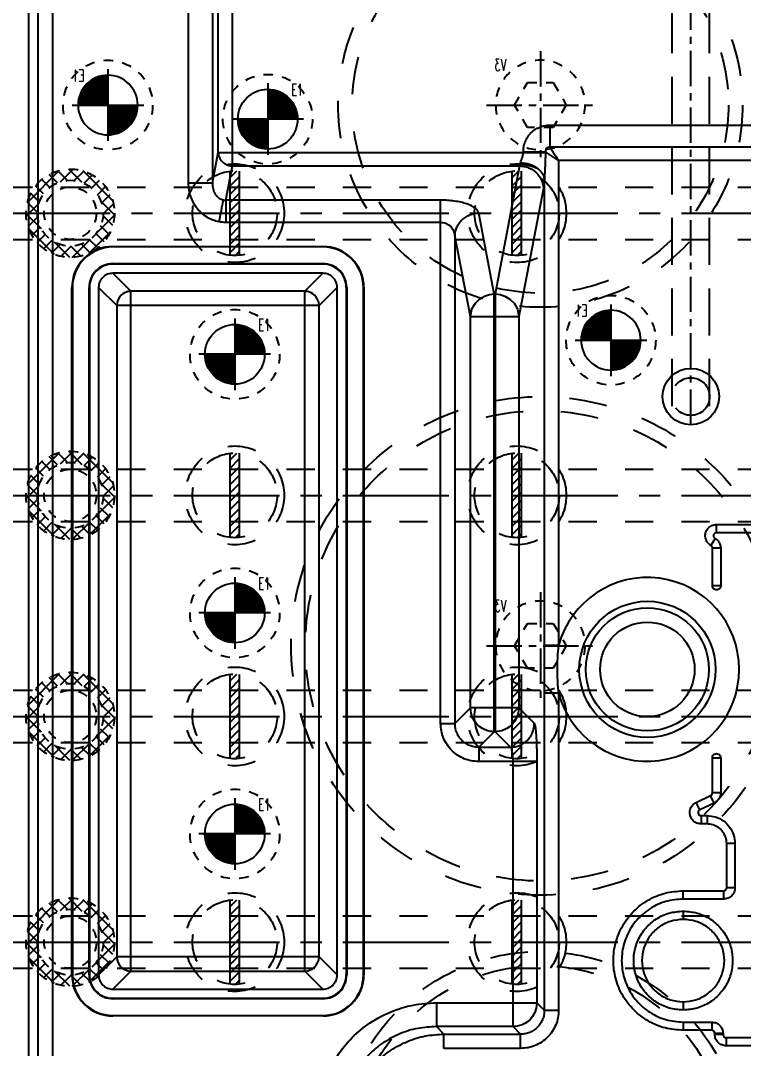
# Model space of a CAD drawing. Extents: x 14103 to 19353, y -3233 to 932.
# Drawn here: x 14464.4 to 14618.1, y -206.5 to 12.1 of the extents above; entities that cross this region are included whole.
import ezdxf
from ezdxf.enums import TextEntityAlignment as Align

# ---------------------------------------------------------------- set-up
doc = ezdxf.new("R2010")
doc.units = 0
doc.header["$LTSCALE"] = 20
doc.header["$MEASUREMENT"] = 0
for name, pattern in [('CENTER', [0.6, 0.375, -0.075, 0.075, -0.075]), ('HIDDEN', [0.2, 0.1, -0.1]), ('HIDDENX2', [0.75, 0.5, -0.25])]:
    doc.linetypes.add(name, pattern=pattern)
doc.layers.get('0').update_dxf_attribs({"linetype": 'CONTINUOUS'})
doc.layers.get('DEFPOINTS').update_dxf_attribs({"linetype": 'CONTINUOUS'})
for name, color, linetype in [('4a', 7, 'CONTINUOUS'), ('AIR-POPPELS', 2, 'HIDDENX2'), ('CENTER', 1, 'CENTER'), ('DIM', 3, 'CONTINUOUS'), ('epin', 3, 'CONTINUOUS'), ('OIL', 7, 'CONTINUOUS'), ('SCREW', 7, 'CONTINUOUS'), ('SUP', 4, 'HIDDEN'), ('WATER', 9, 'HIDDEN')]:
    doc.layers.add(name, color=color, linetype=linetype)
doc.styles.add('lxy2', font='txt.shx', dxfattribs={"width": 0.6})
doc.dimstyles.new('10', dxfattribs={"dimtxt": 10, "dimasz": 5, "dimexe": 2.5, "dimexo": 0, "dimgap": 1, "dimtad": 0, "dimdsep": 46, "dimtxsty": 'lxy2', "dimcen": -3, "dimclrd": 113, "dimclre": 113, "dimclrt": 3, "dimazin": 2, "dimtfac": 1, "dimtofl": 0, "dimtmove": 0, "dimatfit": 3, "dimfxl": 1, "dimtolj": 1, "dimtzin": 0, "dimarcsym": 0})

# ---------------------------------------------------------------- blocks, each defined once
blk = doc.blocks.new('epin')
at = {"color": 0, "const_width": 0.5}
for points in [[(0.25, 0, 0.414214), (0, 0.25, 0.414214)], [(-0.25, 0, 0.414214), (0, -0.25, 0.414214)]]:
    blk.add_lwpolyline(points, format="xyb", dxfattribs=at)
at = {"color": 0, "linetype": 'ByBlock'}
blk.add_circle((0, 0), 0.5, dxfattribs=at)
at = {"layer": 'CENTER'}
for p, q in [((0, 0.6), (0, -0.6)), ((0.6, 0), (-0.6, 0))]:
    blk.add_line(p, q, dxfattribs=at)
blk = doc.blocks.new('AC_LXY_BLK565')
at = {"layer": 'epin', "xscale": 12.70000000000073, "yscale": 12.70000000000005, "zscale": 12.7}
blk.add_blockref('epin', (0, 0), dxfattribs=at)
at = {"layer": 'epin', "style": 'lxy2', "width": 0.6}
blk.add_text('E1', height=2.5, dxfattribs=at).set_placement((6.26, 6.26), align=Align.MIDDLE_CENTER)
blk = doc.blocks.new('AC_LXY_BLK549')
at = {"layer": 'epin', "xscale": 12.70000000000073, "yscale": 12.70000000000005, "zscale": 12.7}
blk.add_blockref('epin', (0, 0), dxfattribs=at)
at = {"layer": 'epin', "style": 'lxy2', "width": 0.6}
blk.add_text('E1', height=2.5, dxfattribs=at).set_placement((6.26, 6.26), align=Align.MIDDLE_CENTER)
blk = doc.blocks.new('AC_LXY_BLK562')
at = {"layer": 'epin', "xscale": 12.70000000000073, "yscale": 12.70000000000005, "zscale": 12.7}
blk.add_blockref('epin', (0, 0), dxfattribs=at)
at = {"layer": 'epin', "style": 'lxy2', "width": 0.6}
blk.add_text('E1', height=2.5, dxfattribs=at).set_placement((6.26, 6.26), align=Align.MIDDLE_CENTER)
blk = doc.blocks.new('AC_LXY_BLK554')
at = {"layer": 'epin', "xscale": 12.70000000000073, "yscale": 12.70000000000005, "zscale": 12.7}
blk.add_blockref('epin', (0, 0), dxfattribs=at)
at = {"layer": 'epin', "style": 'lxy2', "width": 0.6}
blk.add_text('E1', height=2.5, dxfattribs=at).set_placement((6.26, 6.26), align=Align.MIDDLE_CENTER)
blk = doc.blocks.new('*D179')
at = {"layer": 'DEFPOINTS', "color": 0}
for p in [(14749.94, 164.09), (14184.04, -135.91), (14228.39, -135.91)]:
    blk.add_point(p, dxfattribs=at)
at = {"layer": 'DIM', "color": 113, "lineweight": -2}
blk.add_line((14228.39, -135.91), (14184.04, -135.91), dxfattribs=at)
at = {"layer": 'DIM', "color": 3, "insert": (14176.04, -135.91), "char_height": 10, "attachment_point": 5, "style": 'lxy2'}
blk.add_mtext('\\A1;300', dxfattribs=at)
blk = doc.blocks.new('*D178')
at = {"layer": 'DEFPOINTS', "color": 0}
for p in [(14749.94, 164.09), (14184.04, -45.91), (14391.61, -45.91)]:
    blk.add_point(p, dxfattribs=at)
at = {"layer": 'DIM', "color": 113, "lineweight": -2}
blk.add_line((14391.61, -45.91), (14184.04, -45.91), dxfattribs=at)
at = {"layer": 'DIM', "color": 3, "insert": (14176.54, -45.91), "char_height": 10, "attachment_point": 5, "style": 'lxy2'}
blk.add_mtext('\\A1;210', dxfattribs=at)
blk = doc.blocks.new('*D170')
at = {"layer": 'DEFPOINTS', "color": 0}
for p in [(14749.94, 164.09), (14184.04, -185.91), (14391.61, -185.91)]:
    blk.add_point(p, dxfattribs=at)
at = {"layer": 'DIM', "color": 113, "lineweight": -2}
blk.add_line((14391.61, -185.91), (14184.04, -185.91), dxfattribs=at)
at = {"layer": 'DIM', "color": 3, "insert": (14175.54, -185.91), "char_height": 10, "attachment_point": 5, "style": 'lxy2'}
blk.add_mtext('\\A1;350', dxfattribs=at)
blk = doc.blocks.new('*D158')
at = {"layer": 'DEFPOINTS', "color": 0}
for p in [(14749.94, 164.09), (14184.04, -235.91), (14425.51, -235.91)]:
    blk.add_point(p, dxfattribs=at)
at = {"layer": 'DIM', "color": 113, "lineweight": -2}
blk.add_line((14425.51, -235.91), (14184.04, -235.91), dxfattribs=at)
at = {"layer": 'DIM', "color": 3, "insert": (14176.04, -235.91), "char_height": 10, "attachment_point": 5, "style": 'lxy2'}
blk.add_mtext('\\A1;400', dxfattribs=at)
blk = doc.blocks.new('*D285')
at = {"layer": 'DEFPOINTS', "color": 0, "linetype": 'Continuous'}
for p in [(14749.94, 164.09), (14436.94, -235.91), (14436.94, -553.81)]:
    blk.add_point(p, dxfattribs=at)
at = {"layer": 'OIL', "color": 113, "linetype": 'Continuous', "lineweight": -2}
blk.add_line((14436.94, -235.91), (14436.94, -553.81), dxfattribs=at)
at = {"layer": 'OIL', "color": 3, "linetype": 'Continuous', "insert": (14436.94, -561.81), "char_height": 10, "attachment_point": 5, "rotation": 90, "style": 'lxy2'}
blk.add_mtext('\\A1;313', dxfattribs=at)
blk = doc.blocks.new('*D174')
at = {"layer": 'DEFPOINTS', "color": 0}
for p in [(14749.94, 164.09), (14184.04, -335.91), (14193.61, -335.91)]:
    blk.add_point(p, dxfattribs=at)
at = {"layer": 'DIM', "color": 113, "lineweight": -2}
blk.add_line((14193.61, -335.91), (14184.04, -335.91), dxfattribs=at)
at = {"layer": 'DIM', "color": 3, "insert": (14176.04, -335.91), "char_height": 10, "attachment_point": 5, "style": 'lxy2'}
blk.add_mtext('\\A1;500', dxfattribs=at)
blk = doc.blocks.new('*D173')
at = {"layer": 'DEFPOINTS', "color": 0}
for p in [(14749.94, 164.09), (14184.04, -380.91), (14399.94, -380.91)]:
    blk.add_point(p, dxfattribs=at)
at = {"layer": 'DIM', "color": 113, "lineweight": -2}
blk.add_line((14399.94, -380.91), (14184.04, -380.91), dxfattribs=at)
at = {"layer": 'DIM', "color": 3, "insert": (14175.04, -380.91), "char_height": 10, "attachment_point": 5, "style": 'lxy2'}
blk.add_mtext('\\A1;545', dxfattribs=at)
blk = doc.blocks.new('*D172')
at = {"layer": 'DEFPOINTS', "color": 0}
for p in [(14749.94, 164.09), (14184.04, -355.91), (14436.61, -355.91)]:
    blk.add_point(p, dxfattribs=at)
at = {"layer": 'DIM', "color": 113, "lineweight": -2}
blk.add_line((14436.61, -355.91), (14184.04, -355.91), dxfattribs=at)
at = {"layer": 'DIM', "color": 3, "insert": (14175.54, -355.91), "char_height": 10, "attachment_point": 5, "style": 'lxy2'}
blk.add_mtext('\\A1;520', dxfattribs=at)
blk = doc.blocks.new('*D171')
at = {"layer": 'DEFPOINTS', "color": 0}
for p in [(14749.94, 164.09), (14184.04, -310.91), (14391.61, -310.91)]:
    blk.add_point(p, dxfattribs=at)
at = {"layer": 'DIM', "color": 113, "lineweight": -2}
blk.add_line((14391.61, -310.91), (14184.04, -310.91), dxfattribs=at)
at = {"layer": 'DIM', "color": 3, "insert": (14175.04, -310.91), "char_height": 10, "attachment_point": 5, "style": 'lxy2'}
blk.add_mtext('\\A1;475', dxfattribs=at)
blk = doc.blocks.new('*D169')
at = {"layer": 'DEFPOINTS', "color": 0}
for p in [(14749.94, 164.09), (14184.04, -535.91), (14199.94, -535.91)]:
    blk.add_point(p, dxfattribs=at)
at = {"layer": 'DIM', "color": 113, "lineweight": -2}
blk.add_line((14199.94, -535.91), (14184.04, -535.91), dxfattribs=at)
at = {"layer": 'DIM', "color": 3, "insert": (14176.04, -535.91), "char_height": 10, "attachment_point": 5, "style": 'lxy2'}
blk.add_mtext('\\A1;700', dxfattribs=at)
blk = doc.blocks.new('*D168')
at = {"layer": 'DEFPOINTS', "color": 0, "linetype": 'Continuous'}
for p in [(14749.94, 164.09), (14499.94, -369.24), (14499.94, -553.81)]:
    blk.add_point(p, dxfattribs=at)
at = {"layer": 'OIL', "color": 113, "linetype": 'Continuous', "lineweight": -2}
blk.add_line((14499.94, -369.24), (14499.94, -553.81), dxfattribs=at)
at = {"layer": 'OIL', "color": 3, "linetype": 'Continuous', "insert": (14499.94, -562.31), "char_height": 10, "attachment_point": 5, "rotation": 90, "style": 'lxy2'}
blk.add_mtext('\\A1;250', dxfattribs=at)
blk = doc.blocks.new('*D167')
at = {"layer": 'DEFPOINTS', "color": 0, "linetype": 'Continuous'}
for p in [(14749.94, 164.09), (14449.94, -367.02), (14449.94, -553.81)]:
    blk.add_point(p, dxfattribs=at)
at = {"layer": 'OIL', "color": 113, "linetype": 'Continuous', "lineweight": -2}
blk.add_line((14449.94, -367.02), (14449.94, -553.81), dxfattribs=at)
at = {"layer": 'OIL', "color": 3, "linetype": 'Continuous', "insert": (14449.94, -561.81), "char_height": 10, "attachment_point": 5, "rotation": 90, "style": 'lxy2'}
blk.add_mtext('\\A1;300', dxfattribs=at)
blk = doc.blocks.new('*D166')
at = {"layer": 'DEFPOINTS', "color": 0, "linetype": 'Continuous'}
for p in [(14749.94, 164.09), (14199.94, -535.91), (14199.94, -553.81)]:
    blk.add_point(p, dxfattribs=at)
at = {"layer": 'OIL', "color": 113, "linetype": 'Continuous', "lineweight": -2}
blk.add_line((14199.94, -535.91), (14199.94, -553.81), dxfattribs=at)
at = {"layer": 'OIL', "color": 3, "linetype": 'Continuous', "insert": (14199.94, -562.31), "char_height": 10, "attachment_point": 5, "rotation": 90, "style": 'lxy2'}
blk.add_mtext('\\A1;550', dxfattribs=at)
blk = doc.blocks.new('*D165')
at = {"layer": 'DEFPOINTS', "color": 0, "linetype": 'Continuous'}
for p in [(14749.94, 164.09), (14244.94, -535.91), (14244.94, -553.81)]:
    blk.add_point(p, dxfattribs=at)
at = {"layer": 'OIL', "color": 113, "linetype": 'Continuous', "lineweight": -2}
blk.add_line((14244.94, -535.91), (14244.94, -553.81), dxfattribs=at)
at = {"layer": 'OIL', "color": 3, "linetype": 'Continuous', "insert": (14244.94, -562.31), "char_height": 10, "attachment_point": 5, "rotation": 90, "style": 'lxy2'}
blk.add_mtext('\\A1;505', dxfattribs=at)
blk = doc.blocks.new('*D164')
at = {"layer": 'DEFPOINTS', "color": 0, "linetype": 'Continuous'}
for p in [(14749.94, 164.09), (14404.94, -324.24), (14404.94, -553.81)]:
    blk.add_point(p, dxfattribs=at)
at = {"layer": 'OIL', "color": 113, "linetype": 'Continuous', "lineweight": -2}
blk.add_line((14404.94, -324.24), (14404.94, -553.81), dxfattribs=at)
at = {"layer": 'OIL', "color": 3, "linetype": 'Continuous', "insert": (14404.94, -562.81), "char_height": 10, "attachment_point": 5, "rotation": 90, "style": 'lxy2'}
blk.add_mtext('\\A1;345', dxfattribs=at)
blk = doc.blocks.new('*D163')
at = {"layer": 'DEFPOINTS', "color": 0, "linetype": 'Continuous'}
for p in [(14749.94, 164.09), (14379.94, -360.91), (14379.94, -553.81)]:
    blk.add_point(p, dxfattribs=at)
at = {"layer": 'OIL', "color": 113, "linetype": 'Continuous', "lineweight": -2}
blk.add_line((14379.94, -360.91), (14379.94, -553.81), dxfattribs=at)
at = {"layer": 'OIL', "color": 3, "linetype": 'Continuous', "insert": (14379.94, -562.31), "char_height": 10, "attachment_point": 5, "rotation": 90, "style": 'lxy2'}
blk.add_mtext('\\A1;370', dxfattribs=at)
blk = doc.blocks.new('*D161')
at = {"layer": 'DEFPOINTS', "color": 0}
for p in [(14749.94, 164.09), (14184.04, -335.91), (14444.94, -335.91)]:
    blk.add_point(p, dxfattribs=at)
at = {"layer": 'DIM', "color": 113, "lineweight": -2}
blk.add_line((14444.94, -335.91), (14184.04, -335.91), dxfattribs=at)
at = {"layer": 'DIM', "color": 3, "insert": (14176.04, -335.91), "char_height": 10, "attachment_point": 5, "style": 'lxy2'}
blk.add_mtext('\\A1;500', dxfattribs=at)
blk = doc.blocks.new('*D160')
at = {"layer": 'DEFPOINTS', "color": 0, "linetype": 'Continuous'}
for p in [(14749.94, 164.09), (14424.94, -315.91), (14424.94, -553.81)]:
    blk.add_point(p, dxfattribs=at)
at = {"layer": 'OIL', "color": 113, "linetype": 'Continuous', "lineweight": -2}
blk.add_line((14424.94, -315.91), (14424.94, -553.81), dxfattribs=at)
at = {"layer": 'OIL', "color": 3, "linetype": 'Continuous', "insert": (14424.94, -562.81), "char_height": 10, "attachment_point": 5, "rotation": 90, "style": 'lxy2'}
blk.add_mtext('\\A1;325', dxfattribs=at)
blk = doc.blocks.new('AC_LXY_BLK518')
at = {"layer": 'SCREW', "color": 1, "linetype": 'CENTER'}
for p, q in [((0, 11.43), (0, -11.43)), ((11.43, 0), (-11.43, 0))]:
    blk.add_line(p, q, dxfattribs=at)
at = {"layer": 'SCREW', "color": 2, "linetype": 'HIDDEN'}
blk.add_lwpolyline([(-2.75, 4.76), (-5.5, 0), (-2.75, -4.76), (2.75, -4.76), (5.5, 0), (2.75, 4.76)], close=True, dxfattribs=at)
blk.add_circle((0, 0), 9.52, dxfattribs=at)
at = {"layer": 'SCREW', "style": 'lxy2', "width": 0.6}
blk.add_text('V3', height=2.5, dxfattribs=at).set_placement((8.5, 8.5), align=Align.MIDDLE_CENTER)
blk = doc.blocks.new('*D159')
at = {"layer": 'DEFPOINTS', "color": 0}
for p in [(14749.94, 164.09), (14184.04, -0.91), (14425.51, -0.91)]:
    blk.add_point(p, dxfattribs=at)
at = {"layer": 'DIM', "color": 113, "lineweight": -2}
blk.add_line((14425.51, -0.91), (14184.04, -0.91), dxfattribs=at)
at = {"layer": 'DIM', "color": 3, "insert": (14176.04, -0.91), "char_height": 10, "attachment_point": 5, "style": 'lxy2'}
blk.add_mtext('\\A1;165', dxfattribs=at)

msp = doc.modelspace()

# ---------------------------------------------------------------- hatches: boundary and pattern name
at = {"layer": 'WATER', "linetype": 'ByBlock'}
h = msp.add_hatch(dxfattribs=at)
h.set_pattern_fill('ANSI37', color=256, scale=15, angle=90, style=0)
h.set_pattern_definition([(135, (15216.2398, -15233.852), (-1.32582521, -1.32582521), []), (225, (15216.2398, -15233.852), (1.32582521, -1.32582521), [])])
edge = h.paths.add_edge_path(flags=16)
edge.add_arc((14474.946, -28.91), 7, 0, 360)
edge = h.paths.add_edge_path()
edge.add_arc((14474.946, -28.91), 9.396, 0, 360)
at = {"layer": 'WATER', "linetype": 'Continuous'}
h = msp.add_hatch(dxfattribs=at)
h.set_pattern_fill('ANSI31', color=4, scale=10, style=0)
h.set_pattern_definition([(45, (13074.4322, 1651.9012), (-0.8838835, 0.8838835), [])])
h.paths.add_polyline_path([(14510.942, -19.965, 0.0278424), (14509.942, -19.91), (14509.942, -23.35), (14510.942, -23.35)])
h.paths.add_polyline_path([(14509.942, -19.91, 0.0278424), (14508.942, -19.965), (14508.942, -23.35), (14509.942, -23.35)])
h.paths.add_polyline_path([(14509.942, -23.35), (14508.942, -23.35), (14508.942, -28.91), (14509.942, -28.91)])
h.paths.add_polyline_path([(14510.942, -23.35), (14509.942, -23.35), (14509.942, -28.91), (14510.942, -28.91)])
h.paths.add_polyline_path([(14510.942, -28.91), (14509.942, -28.91), (14509.942, -34.47), (14510.942, -34.47)])
h.paths.add_polyline_path([(14509.942, -28.91), (14508.942, -28.91), (14508.942, -34.47), (14509.942, -34.47)])
h.paths.add_polyline_path([(14509.942, -34.47), (14508.942, -34.47), (14508.942, -37.854, 0.0278424), (14509.942, -37.91)])
h.paths.add_polyline_path([(14510.942, -34.47), (14509.942, -34.47), (14509.942, -37.91, 0.0278424), (14510.942, -37.854)])
h = msp.add_hatch(dxfattribs=at)
h.set_pattern_fill('ANSI31', color=4, scale=10, style=0)
h.set_pattern_definition([(45, (13134.4322, 1651.9012), (-0.8838835, 0.8838835), [])])
h.paths.add_polyline_path([(14570.942, -19.965, 0.0278424), (14569.942, -19.91), (14569.942, -23.35), (14570.942, -23.35)])
h.paths.add_polyline_path([(14569.942, -19.91, 0.0278424), (14568.942, -19.965), (14568.942, -23.35), (14569.942, -23.35)])
h.paths.add_polyline_path([(14569.942, -23.35), (14568.942, -23.35), (14568.942, -28.91), (14569.942, -28.91)])
h.paths.add_polyline_path([(14570.942, -23.35), (14569.942, -23.35), (14569.942, -28.91), (14570.942, -28.91)])
h.paths.add_polyline_path([(14570.942, -28.91), (14569.942, -28.91), (14569.942, -34.47), (14570.942, -34.47)])
h.paths.add_polyline_path([(14569.942, -28.91), (14568.942, -28.91), (14568.942, -34.47), (14569.942, -34.47)])
h.paths.add_polyline_path([(14569.942, -34.47), (14568.942, -34.47), (14568.942, -37.854, 0.0278424), (14569.942, -37.91)])
h.paths.add_polyline_path([(14570.942, -34.47), (14569.942, -34.47), (14569.942, -37.91, 0.0278424), (14570.942, -37.854)])
at = {"layer": 'WATER', "linetype": 'ByBlock'}
h = msp.add_hatch(dxfattribs=at)
h.set_pattern_fill('ANSI37', color=256, scale=15, angle=90, style=0)
h.set_pattern_definition([(135, (15216.2398, -15293.852), (-1.32582521, -1.32582521), []), (225, (15216.2398, -15293.852), (1.32582521, -1.32582521), [])])
edge = h.paths.add_edge_path(flags=16)
edge.add_arc((14474.946, -88.91), 7, 0, 360)
edge = h.paths.add_edge_path()
edge.add_arc((14474.946, -88.91), 9.396, 0, 360)
at = {"layer": 'WATER', "linetype": 'Continuous'}
h = msp.add_hatch(dxfattribs=at)
h.set_pattern_fill('ANSI31', color=4, scale=10, style=0)
h.set_pattern_definition([(45, (13074.4322, 1591.9012), (-0.8838835, 0.8838835), [])])
h.paths.add_polyline_path([(14510.942, -79.965, 0.0278424), (14509.942, -79.91), (14509.942, -83.35), (14510.942, -83.35)])
h.paths.add_polyline_path([(14509.942, -79.91, 0.0278424), (14508.942, -79.965), (14508.942, -83.35), (14509.942, -83.35)])
h.paths.add_polyline_path([(14509.942, -83.35), (14508.942, -83.35), (14508.942, -88.91), (14509.942, -88.91)])
h.paths.add_polyline_path([(14510.942, -83.35), (14509.942, -83.35), (14509.942, -88.91), (14510.942, -88.91)])
h.paths.add_polyline_path([(14510.942, -88.91), (14509.942, -88.91), (14509.942, -94.47), (14510.942, -94.47)])
h.paths.add_polyline_path([(14509.942, -88.91), (14508.942, -88.91), (14508.942, -94.47), (14509.942, -94.47)])
h.paths.add_polyline_path([(14509.942, -94.47), (14508.942, -94.47), (14508.942, -97.854, 0.0278424), (14509.942, -97.91)])
h.paths.add_polyline_path([(14510.942, -94.47), (14509.942, -94.47), (14509.942, -97.91, 0.0278424), (14510.942, -97.854)])
h = msp.add_hatch(dxfattribs=at)
h.set_pattern_fill('ANSI31', color=4, scale=10, style=0)
h.set_pattern_definition([(45, (13134.4322, 1591.9012), (-0.8838835, 0.8838835), [])])
h.paths.add_polyline_path([(14570.942, -79.965, 0.0278424), (14569.942, -79.91), (14569.942, -83.35), (14570.942, -83.35)])
h.paths.add_polyline_path([(14569.942, -79.91, 0.0278424), (14568.942, -79.965), (14568.942, -83.35), (14569.942, -83.35)])
h.paths.add_polyline_path([(14569.942, -83.35), (14568.942, -83.35), (14568.942, -88.91), (14569.942, -88.91)])
h.paths.add_polyline_path([(14570.942, -83.35), (14569.942, -83.35), (14569.942, -88.91), (14570.942, -88.91)])
h.paths.add_polyline_path([(14570.942, -88.91), (14569.942, -88.91), (14569.942, -94.47), (14570.942, -94.47)])
h.paths.add_polyline_path([(14569.942, -88.91), (14568.942, -88.91), (14568.942, -94.47), (14569.942, -94.47)])
h.paths.add_polyline_path([(14569.942, -94.47), (14568.942, -94.47), (14568.942, -97.854, 0.0278424), (14569.942, -97.91)])
h.paths.add_polyline_path([(14570.942, -94.47), (14569.942, -94.47), (14569.942, -97.91, 0.0278424), (14570.942, -97.854)])
at = {"layer": 'WATER', "linetype": 'ByBlock'}
h = msp.add_hatch(dxfattribs=at)
h.set_pattern_fill('ANSI37', color=256, scale=15, angle=90, style=0)
h.set_pattern_definition([(135, (15216.2398, -15340.852), (-1.32582521, -1.32582521), []), (225, (15216.2398, -15340.852), (1.32582521, -1.32582521), [])])
edge = h.paths.add_edge_path(flags=16)
edge.add_arc((14474.946, -135.91), 7, 0, 360)
edge = h.paths.add_edge_path()
edge.add_arc((14474.946, -135.91), 9.396, 0, 360)
at = {"layer": 'WATER', "linetype": 'Continuous'}
h = msp.add_hatch(dxfattribs=at)
h.set_pattern_fill('ANSI31', color=4, scale=10, style=0)
h.set_pattern_definition([(45, (13074.4322, 1544.9012), (-0.8838835, 0.8838835), [])])
h.paths.add_polyline_path([(14510.942, -126.965, 0.0278424), (14509.942, -126.91), (14509.942, -130.35), (14510.942, -130.35)])
h.paths.add_polyline_path([(14509.942, -126.91, 0.0278424), (14508.942, -126.965), (14508.942, -130.35), (14509.942, -130.35)])
h.paths.add_polyline_path([(14509.942, -130.35), (14508.942, -130.35), (14508.942, -135.91), (14509.942, -135.91)])
h.paths.add_polyline_path([(14510.942, -130.35), (14509.942, -130.35), (14509.942, -135.91), (14510.942, -135.91)])
h.paths.add_polyline_path([(14510.942, -135.91), (14509.942, -135.91), (14509.942, -141.47), (14510.942, -141.47)])
h.paths.add_polyline_path([(14509.942, -135.91), (14508.942, -135.91), (14508.942, -141.47), (14509.942, -141.47)])
h.paths.add_polyline_path([(14509.942, -141.47), (14508.942, -141.47), (14508.942, -144.854, 0.0278424), (14509.942, -144.91)])
h.paths.add_polyline_path([(14510.942, -141.47), (14509.942, -141.47), (14509.942, -144.91, 0.0278424), (14510.942, -144.854)])
h = msp.add_hatch(dxfattribs=at)
h.set_pattern_fill('ANSI31', color=4, scale=10, style=0)
h.set_pattern_definition([(45, (13134.4322, 1544.9012), (-0.8838835, 0.8838835), [])])
h.paths.add_polyline_path([(14570.942, -126.965, 0.0278424), (14569.942, -126.91), (14569.942, -130.35), (14570.942, -130.35)])
h.paths.add_polyline_path([(14569.942, -126.91, 0.0278424), (14568.942, -126.965), (14568.942, -130.35), (14569.942, -130.35)])
h.paths.add_polyline_path([(14569.942, -130.35), (14568.942, -130.35), (14568.942, -135.91), (14569.942, -135.91)])
h.paths.add_polyline_path([(14570.942, -130.35), (14569.942, -130.35), (14569.942, -135.91), (14570.942, -135.91)])
h.paths.add_polyline_path([(14570.942, -135.91), (14569.942, -135.91), (14569.942, -141.47), (14570.942, -141.47)])
h.paths.add_polyline_path([(14569.942, -135.91), (14568.942, -135.91), (14568.942, -141.47), (14569.942, -141.47)])
h.paths.add_polyline_path([(14569.942, -141.47), (14568.942, -141.47), (14568.942, -144.854, 0.0278424), (14569.942, -144.91)])
h.paths.add_polyline_path([(14570.942, -141.47), (14569.942, -141.47), (14569.942, -144.91, 0.0278424), (14570.942, -144.854)])
at = {"layer": 'WATER', "linetype": 'ByBlock'}
h = msp.add_hatch(dxfattribs=at)
h.set_pattern_fill('ANSI37', color=256, scale=15, angle=90, style=0)
h.set_pattern_definition([(135, (15216.2398, -15388.852), (-1.32582521, -1.32582521), []), (225, (15216.2398, -15388.852), (1.32582521, -1.32582521), [])])
edge = h.paths.add_edge_path(flags=16)
edge.add_arc((14474.946, -183.91), 7, 0, 360)
edge = h.paths.add_edge_path()
edge.add_arc((14474.946, -183.91), 9.396, 0, 360)
at = {"layer": 'WATER', "linetype": 'Continuous'}
h = msp.add_hatch(dxfattribs=at)
h.set_pattern_fill('ANSI31', color=4, scale=10, style=0)
h.set_pattern_definition([(45, (13074.4322, 1496.9012), (-0.8838835, 0.8838835), [])])
h.paths.add_polyline_path([(14510.942, -174.965, 0.0278424), (14509.942, -174.91), (14509.942, -178.35), (14510.942, -178.35)])
h.paths.add_polyline_path([(14509.942, -174.91, 0.0278424), (14508.942, -174.965), (14508.942, -178.35), (14509.942, -178.35)])
h.paths.add_polyline_path([(14509.942, -178.35), (14508.942, -178.35), (14508.942, -183.91), (14509.942, -183.91)])
h.paths.add_polyline_path([(14510.942, -178.35), (14509.942, -178.35), (14509.942, -183.91), (14510.942, -183.91)])
h.paths.add_polyline_path([(14510.942, -183.91), (14509.942, -183.91), (14509.942, -189.47), (14510.942, -189.47)])
h.paths.add_polyline_path([(14509.942, -183.91), (14508.942, -183.91), (14508.942, -189.47), (14509.942, -189.47)])
h.paths.add_polyline_path([(14509.942, -189.47), (14508.942, -189.47), (14508.942, -192.854, 0.0278424), (14509.942, -192.91)])
h.paths.add_polyline_path([(14510.942, -189.47), (14509.942, -189.47), (14509.942, -192.91, 0.0278424), (14510.942, -192.854)])
h = msp.add_hatch(dxfattribs=at)
h.set_pattern_fill('ANSI31', color=4, scale=10, style=0)
h.set_pattern_definition([(45, (13134.4322, 1496.9012), (-0.8838835, 0.8838835), [])])
h.paths.add_polyline_path([(14570.942, -174.965, 0.0278424), (14569.942, -174.91), (14569.942, -178.35), (14570.942, -178.35)])
h.paths.add_polyline_path([(14569.942, -174.91, 0.0278424), (14568.942, -174.965), (14568.942, -178.35), (14569.942, -178.35)])
h.paths.add_polyline_path([(14569.942, -178.35), (14568.942, -178.35), (14568.942, -183.91), (14569.942, -183.91)])
h.paths.add_polyline_path([(14570.942, -178.35), (14569.942, -178.35), (14569.942, -183.91), (14570.942, -183.91)])
h.paths.add_polyline_path([(14570.942, -183.91), (14569.942, -183.91), (14569.942, -189.47), (14570.942, -189.47)])
h.paths.add_polyline_path([(14569.942, -183.91), (14568.942, -183.91), (14568.942, -189.47), (14569.942, -189.47)])
h.paths.add_polyline_path([(14569.942, -189.47), (14568.942, -189.47), (14568.942, -192.854, 0.0278424), (14569.942, -192.91)])
h.paths.add_polyline_path([(14570.942, -189.47), (14569.942, -189.47), (14569.942, -192.91, 0.0278424), (14570.942, -192.854)])

# ---------------------------------------------------------------- linework, layer by layer
at = {"layer": '4a', "color": 4, "linetype": 'Continuous'}
for p, q in [((14500.105, -22.469), (14500.105, 58.493)), ((14505.167, 54.927), (14505.167, -22.469)), ((14509.451, -18.844), (14509.451, 56.719)), ((14506.414, -15.982), (14506.414, 53.681)), ((14466.072, 44.32), (14466.072, -275.115)), ((14468.099, -275.115), (14468.099, 42.293)), ((14471.137, 42.293), (14471.137, -275.115)), ((14576.944, -10.196), (14749.379, -10.196)), ((14576.944, -10.196), (14576.944, -14.901)), ((14749.379, -14.901), (14576.944, -14.901)), ((14505.167, -22.469), (14506.414, -15.982)), ((14506.414, -15.982), (14576.003, -15.982)), ((14571.299, -15.982), (14571.299, -15.842)), ((14571.299, -15.842), (14576.003, -15.842)), ((14576.003, -15.842), (14576.003, -15.982)), ((14578.826, -17.724), (14576.003, -15.842)), ((14508.05, -26.135), (14509.451, -18.844)), ((14509.451, -18.844), (14570.526, -18.844)), ((14570.526, -18.844), (14565.292, -46.084)), ((14578.826, -17.724), (14578.826, -120.821)), ((14749.379, -17.724), (14578.826, -17.724)), ((14575.789, -120.821), (14575.788, -21.823)), ((14500.105, -22.469), (14505.167, -22.469)), ((14575.588, -23.613), (14570.355, -50.853)), ((14553.728, -26.135), (14508.05, -26.135)), ((14508.05, -26.135), (14508.05, -30.904)), ((14553.728, -137.414), (14553.728, -26.135)), ((14565.132, -46.084), (14561.828, -28.884)), ((14553.728, -30.904), (14508.05, -30.904)), ((14556.765, -33.653), (14556.765, -137.414)), ((14560.07, -50.853), (14556.765, -33.653)), ((14484.005, -35.985), (14528.68, -35.985)), ((14484.005, -36.082), (14484.005, -35.985)), ((14528.68, -36.082), (14484.005, -36.082)), ((14528.68, -35.985), (14528.68, -36.082)), ((14484.005, -39.635), (14528.68, -39.635)), ((14484.005, -39.732), (14484.005, -39.635)), ((14528.68, -39.732), (14484.005, -39.732)), ((14528.68, -39.635), (14528.68, -39.732)), ((14528.68, -41.665), (14484.005, -41.665)), ((14487.853, -45.513), (14484.005, -41.665)), ((14528.68, -41.665), (14524.831, -45.513)), ((14475.287, -190.877), (14475.287, -44.702)), ((14475.287, -44.702), (14475.385, -44.702)), ((14475.385, -44.702), (14475.385, -190.877)), ((14478.937, -190.877), (14478.937, -44.702)), ((14478.937, -44.702), (14479.035, -44.702)), ((14479.035, -44.702), (14479.035, -190.877)), ((14480.967, -44.702), (14480.967, -190.877)), ((14480.967, -44.702), (14484.816, -48.551)), ((14487.853, -190.066), (14487.853, -45.513)), ((14524.831, -45.513), (14487.853, -45.513)), ((14524.831, -190.066), (14524.831, -45.513)), ((14531.717, -44.702), (14527.869, -48.551)), ((14531.717, -190.877), (14531.717, -44.702)), ((14533.65, -44.702), (14533.65, -190.877)), ((14533.747, -44.702), (14533.65, -44.702)), ((14533.747, -44.702), (14533.747, -190.877)), ((14537.3, -190.877), (14537.3, -44.702)), ((14537.397, -44.702), (14537.3, -44.702)), ((14537.397, -44.702), (14537.397, -190.877)), ((14565.132, -139.172), (14565.132, -46.084)), ((14565.292, -46.084), (14565.132, -46.084)), ((14565.292, -46.084), (14565.292, -139.172)), ((14484.816, -48.551), (14484.816, -187.029)), ((14527.869, -48.551), (14484.816, -48.551)), ((14527.869, -187.029), (14527.869, -48.551)), ((14560.07, -134.11), (14560.07, -50.853)), ((14560.07, -50.853), (14570.355, -50.853)), ((14570.355, -50.853), (14570.355, -134.11)), ((14612.41, -95.088), (14627.635, -95.088)), ((14612.41, -96.846), (14612.41, -95.088)), ((14612.088, -98.047), (14611.209, -99.57)), ((14627.635, -96.846), (14612.41, -96.846)), ((14611.531, -108.179), (14611.531, -100.127)), ((14613.289, -100.127), (14611.531, -100.127)), ((14613.289, -100.127), (14613.289, -108.179)), ((14613.289, -108.147), (14611.531, -108.147)), ((14578.826, -120.821), (14575.788, -120.821)), ((14575.788, -198.413), (14575.789, -130.998)), ((14578.826, -130.998), (14575.788, -130.998)), ((14578.826, -130.998), (14578.826, -198.413)), ((14556.765, -137.414), (14560.07, -134.11)), ((14570.355, -134.11), (14560.07, -134.11)), ((14570.355, -134.11), (14573.659, -137.414)), ((14553.728, -137.414), (14556.765, -137.414)), ((14565.132, -139.172), (14561.828, -142.477)), ((14565.292, -139.172), (14565.132, -139.172)), ((14568.597, -142.477), (14565.292, -139.172)), ((14561.828, -142.477), (14568.597, -142.477)), ((14561.828, -142.477), (14561.828, -145.514)), ((14574.187, -145.514), (14561.828, -145.514)), ((14569.125, -201.875), (14569.125, -145.514)), ((14574.187, -145.514), (14574.187, -196.812)), ((14611.531, -152.172), (14611.531, -144.687)), ((14611.531, -144.687), (14613.289, -144.687)), ((14613.289, -144.687), (14613.289, -152.172)), ((14608.096, -154.183), (14611.159, -152.755)), ((14611.902, -154.348), (14611.159, -152.755)), ((14613.289, -152.172), (14611.531, -152.172)), ((14608.839, -155.777), (14608.096, -154.183)), ((14611.902, -154.348), (14608.839, -155.777)), ((14609.111, -157.003), (14609.111, -158.761)), ((14609.111, -157.003), (14610.38, -157.003)), ((14610.38, -157.003), (14610.38, -158.761)), ((14610.38, -158.761), (14609.111, -158.761)), ((14614.576, -172.346), (14614.576, -162.957)), ((14616.334, -162.957), (14614.576, -162.957)), ((14616.334, -162.957), (14616.334, -172.346)), ((14616.334, -172.346), (14614.576, -172.346)), ((14605.305, -174.748), (14605.305, -172.99)), ((14605.305, -172.99), (14613.932, -172.99)), ((14613.932, -174.748), (14605.305, -174.748)), ((14613.932, -174.748), (14613.932, -172.99)), ((14605.305, -177.303), (14605.305, -179.061)), ((14480.967, -190.877), (14484.816, -187.029)), ((14527.869, -187.029), (14484.816, -187.029)), ((14531.717, -190.877), (14527.869, -187.029)), ((14484.005, -193.915), (14487.853, -190.066)), ((14487.853, -190.066), (14524.831, -190.066)), ((14528.68, -193.915), (14524.831, -190.066)), ((14475.385, -190.877), (14475.287, -190.877)), ((14479.035, -190.877), (14478.937, -190.877)), ((14533.65, -190.877), (14533.747, -190.877)), ((14537.3, -190.877), (14537.397, -190.877)), ((14484.005, -193.915), (14528.68, -193.915)), ((14484.005, -195.847), (14528.68, -195.847)), ((14484.005, -195.945), (14484.005, -195.847)), ((14528.68, -195.945), (14484.005, -195.945)), ((14528.68, -195.847), (14528.68, -195.945)), ((14605.305, -196.588), (14605.305, -198.346)), ((14552.823, -196.812), (14552.823, -201.875)), ((14552.823, -196.812), (14574.187, -196.812)), ((14574.187, -196.812), (14575.788, -198.413)), ((14578.826, -198.413), (14575.788, -198.413)), ((14484.005, -199.497), (14528.68, -199.497)), ((14484.005, -199.595), (14484.005, -199.497)), ((14528.68, -199.595), (14484.005, -199.595)), ((14528.68, -199.497), (14528.68, -199.595)), ((14605.305, -200.902), (14605.305, -202.66)), ((14605.305, -200.902), (14611.395, -200.902)), ((14611.395, -200.902), (14611.395, -202.66)), ((14569.125, -201.875), (14552.823, -201.875)), ((14552.823, -201.875), (14554.424, -203.476)), ((14570.726, -203.476), (14569.125, -201.875)), ((14611.395, -202.66), (14605.305, -202.66)), ((14554.424, -203.476), (14570.726, -203.476)), ((14554.424, -206.514), (14554.424, -203.476)), ((14570.726, -206.514), (14570.726, -203.476)), ((14612.038, -203.557), (14612.038, -203.304)), ((14613.796, -203.304), (14612.038, -203.304)), ((14613.796, -203.557), (14612.038, -203.557)), ((14613.796, -203.304), (14613.796, -203.557)), ((14614.44, -204.201), (14625.605, -204.201)), ((14614.44, -204.201), (14614.44, -205.959)), ((14570.726, -206.514), (14554.424, -206.514)), ((14625.605, -205.959), (14614.44, -205.959))]:
    msp.add_line(p, q, dxfattribs=at)
for points in [[(14487.853, -45.513), (14487.529, -45.532), (14487.216, -45.584), (14486.874, -45.68), (14486.512, -45.832), (14486.141, -46.05), (14485.772, -46.348), (14485.424, -46.739), (14485.122, -47.234), (14484.904, -47.839), (14484.816, -48.551)], [(14527.869, -48.551), (14527.781, -47.841), (14527.563, -47.237), (14527.262, -46.741), (14526.913, -46.349), (14526.543, -46.05), (14526.17, -45.831), (14525.806, -45.679), (14525.46, -45.582), (14525.142, -45.531), (14524.831, -45.513)], [(14560.07, -50.853), (14560.393, -49.279), (14561.126, -48.026), (14562.067, -47.126), (14563.077, -46.54), (14564.09, -46.21), (14565.132, -46.084)], [(14565.292, -46.084), (14566.394, -46.223), (14567.412, -46.569), (14568.408, -47.163), (14569.331, -48.067), (14570.045, -49.313), (14570.355, -50.853)], [(14565.132, -139.172), (14564.672, -139.149), (14564.225, -139.086), (14563.73, -138.967), (14563.198, -138.779), (14562.643, -138.506), (14562.075, -138.13), (14561.514, -137.634), (14560.987, -136.996), (14560.532, -136.201), (14560.202, -135.237), (14560.07, -134.11)], [(14570.355, -134.11), (14570.222, -135.236), (14569.894, -136.198), (14569.44, -136.992), (14568.915, -137.628), (14568.357, -138.124), (14567.793, -138.5), (14567.24, -138.773), (14566.712, -138.962), (14566.219, -139.082), (14565.768, -139.148), (14565.292, -139.172)], [(14484.816, -187.029), (14484.903, -187.738), (14485.121, -188.343), (14485.422, -188.838), (14485.771, -189.23), (14486.141, -189.53), (14486.515, -189.749), (14486.879, -189.901), (14487.224, -189.997), (14487.542, -190.049), (14487.853, -190.066)], [(14524.831, -190.066), (14525.155, -190.047), (14525.469, -189.996), (14525.811, -189.899), (14526.172, -189.748), (14526.543, -189.529), (14526.912, -189.231), (14527.261, -188.84), (14527.562, -188.345), (14527.781, -187.74), (14527.869, -187.029)], [(14574.187, -196.812), (14574.055, -197.939), (14573.726, -198.901), (14573.273, -199.695), (14572.748, -200.331), (14572.19, -200.827), (14571.625, -201.202), (14571.073, -201.476), (14570.545, -201.665), (14570.052, -201.785), (14569.601, -201.85), (14569.125, -201.875)]]:
    msp.add_lwpolyline(points, dxfattribs=at)
for radius in [14.478, 13.089, 10.051]:
    msp.add_circle((14597.692, -125.91), radius, dxfattribs=at)
for centre, radius, start, end in [((14484.002, -44.699), 8.715, 89.98104, 180.01911), ((14484.002, -44.699), 8.617, 89.98083, 180.01933), ((14528.682, -44.699), 8.715, 359.98105, 90.01911), ((14528.682, -44.699), 8.617, 359.98083, 90.01932), ((14484.002, -44.699), 5.065, 89.96664, 180.0336), ((14484.002, -44.699), 4.967, 89.96599, 180.03426), ((14528.683, -44.699), 5.065, 359.96665, 90.03361), ((14528.683, -44.699), 4.967, 359.96599, 90.03427), ((14597.692, -125.91), 19.54, 195.09435, 164.90565), ((14484.002, -190.88), 8.715, 179.98104, 270.01911), ((14484.002, -190.88), 8.617, 179.98083, 270.01933), ((14484.002, -190.88), 5.065, 179.96665, 270.03361), ((14484.002, -190.88), 4.967, 179.966, 270.03427), ((14528.682, -190.88), 8.715, 269.98105, 0.01911), ((14528.682, -190.88), 8.617, 269.98083, 0.01933), ((14528.683, -190.88), 5.065, 269.96666, 0.03361), ((14528.683, -190.88), 4.967, 269.966, 0.03427)]:
    msp.add_arc(centre, radius, start, end, dxfattribs=at)
for points in [[(14571.299, -15.842), (14571.404, -14.745), (14571.463, -14.473), (14571.536, -14.204), (14571.72, -13.681), (14572.237, -12.704), (14572.397, -12.475), (14572.568, -12.255), (14572.943, -11.84), (14573.355, -11.467), (14573.799, -11.139), (14574.275, -10.856), (14574.525, -10.731), (14574.78, -10.619), (14575.838, -10.303), (14576.112, -10.256), (14576.39, -10.223), (14576.944, -10.196)], [(14576.944, -14.901), (14576.545, -14.933), (14576.299, -15.066), (14576.114, -15.273), (14576.003, -15.842)], [(14576.944, -14.901), (14577.346, -15.504), (14577.994, -16.476), (14578.826, -17.724)], [(14506.414, -15.982), (14506.665, -17.061), (14507.231, -17.886), (14507.943, -18.433), (14508.687, -18.735), (14509.451, -18.844)], [(14570.726, -18.173), (14570.869, -17.706), (14570.968, -17.446), (14571.069, -17.172), (14571.161, -16.887), (14571.235, -16.59), (14571.282, -16.287), (14571.299, -15.982)], [(14576.003, -15.982), (14575.997, -16.794), (14575.99, -17.199), (14575.979, -17.603), (14575.952, -18.394), (14575.917, -19.154), (14575.879, -19.886), (14575.86, -20.239), (14575.842, -20.58), (14575.788, -21.823)], [(14570.525, -18.844), (14570.632, -18.565), (14570.726, -18.173)], [(14570.526, -18.844), (14571.499, -18.955), (14572.436, -19.239), (14573.301, -19.686), (14574.063, -20.28), (14574.694, -20.998), (14575.169, -21.814), (14575.471, -22.696), (14575.588, -23.613)], [(14570.726, -18.173), (14571.685, -18.272), (14572.609, -18.499), (14573.465, -18.847), (14574.222, -19.302), (14574.853, -19.848), (14575.335, -20.465), (14575.651, -21.131), (14575.788, -21.823)], [(14575.788, -21.823), (14575.695, -22.868), (14575.588, -23.613)], [(14506.611, -30.767), (14505.277, -30.382), (14504.03, -29.76), (14502.906, -28.919), (14501.938, -27.884), (14501.154, -26.684), (14500.577, -25.356), (14500.224, -23.937), (14500.105, -22.469)], [(14505.167, -22.469), (14505.192, -23.124), (14505.305, -23.755), (14505.505, -24.342), (14505.784, -24.868), (14506.135, -25.318), (14506.548, -25.679), (14507.01, -25.94), (14507.509, -26.094)], [(14506.611, -30.767), (14506.897, -29.276), (14507.158, -27.92), (14507.368, -26.826), (14507.509, -26.094)], [(14507.509, -26.094), (14508.05, -26.135)], [(14561.828, -28.884), (14561.58, -28.338), (14561.057, -27.818), (14560.276, -27.343), (14559.265, -26.929), (14558.06, -26.591), (14556.704, -26.341), (14555.242, -26.187), (14553.728, -26.135)], [(14556.765, -33.653), (14556.883, -32.736), (14557.185, -31.854), (14557.66, -31.038), (14558.29, -30.32), (14559.052, -29.727), (14559.918, -29.279), (14560.855, -28.995), (14561.828, -28.884)], [(14508.05, -30.904), (14506.611, -30.767)], [(14556.765, -33.653), (14556.672, -33.107), (14556.476, -32.587), (14556.183, -32.112), (14555.804, -31.698), (14555.352, -31.36), (14554.844, -31.11), (14554.296, -30.956), (14553.728, -30.904)], [(14484.005, -41.665), (14482.84, -41.896), (14481.856, -42.554), (14481.198, -43.538), (14480.967, -44.702)], [(14531.717, -44.702), (14531.486, -43.538), (14530.828, -42.553), (14529.844, -41.896), (14528.68, -41.665)], [(14611.209, -99.57), (14610.442, -98.867), (14610.045, -97.907), (14610.09, -96.868), (14610.57, -95.946), (14611.395, -95.313), (14612.41, -95.088)], [(14612.41, -96.846), (14612.088, -96.933), (14611.852, -97.168), (14611.766, -97.49), (14611.852, -97.812), (14612.088, -98.047)], [(14612.088, -98.047), (14612.727, -98.583), (14613.144, -99.305), (14613.289, -100.127)], [(14611.531, -100.127), (14611.38, -99.713), (14611.221, -99.685)], [(14613.287, -108.179), (14613.218, -108.482), (14613.032, -108.769), (14612.747, -108.959), (14612.41, -109.026), (14612.072, -108.959), (14611.788, -108.769), (14611.602, -108.482), (14611.532, -108.179)], [(14575.789, -130.998), (14575.79, -128.454), (14575.79, -127.182), (14575.79, -125.91), (14575.79, -124.638), (14575.79, -123.366), (14575.789, -120.821)], [(14578.826, -130.998), (14578.64, -128.479), (14578.591, -127.198), (14578.574, -125.91), (14578.591, -124.622), (14578.64, -123.34), (14578.826, -120.821)], [(14561.828, -145.514), (14560.245, -145.359), (14558.725, -144.899), (14557.325, -144.151), (14556.098, -143.144), (14555.091, -141.917), (14554.343, -140.517), (14553.883, -138.997), (14553.728, -137.414)], [(14561.828, -142.477), (14560.836, -142.382), (14559.884, -142.096), (14559.008, -141.63), (14558.24, -141.002), (14557.612, -140.234), (14557.145, -139.358), (14556.86, -138.406), (14556.765, -137.414)], [(14568.597, -142.477), (14569.581, -142.375), (14570.528, -142.084), (14571.402, -141.615), (14572.168, -140.985), (14572.797, -140.219), (14573.267, -139.346), (14573.558, -138.399), (14573.659, -137.414)], [(14573.659, -137.414), (14573.764, -137.662), (14573.864, -138.185), (14573.955, -138.966), (14574.035, -139.977), (14574.1, -141.181), (14574.148, -142.538), (14574.177, -144), (14574.187, -145.514)], [(14569.125, -145.514), (14569.115, -144.946), (14569.085, -144.398), (14569.037, -143.89), (14568.972, -143.438), (14568.893, -143.059), (14568.752, -142.655), (14568.597, -142.477)], [(14611.531, -144.687), (14611.646, -144.258), (14611.971, -143.925), (14612.41, -143.808), (14612.849, -143.926), (14613.174, -144.259), (14613.289, -144.687)], [(14611.159, -152.755), (14611.485, -152.409), (14611.425, -152.251)], [(14613.289, -152.172), (14613.119, -153.058), (14612.634, -153.82), (14611.902, -154.348)], [(14609.111, -158.761), (14608.207, -158.585), (14607.436, -158.081), (14606.911, -157.323), (14606.71, -156.423), (14606.864, -155.513), (14607.349, -154.728), (14608.096, -154.183)], [(14608.839, -155.777), (14608.577, -156), (14608.468, -156.326), (14608.543, -156.662), (14608.78, -156.911), (14609.111, -157.003)], [(14610.38, -157.003), (14612.22, -157.295), (14613.879, -158.14), (14615.197, -159.458), (14616.042, -161.117), (14616.334, -162.957)], [(14614.576, -162.957), (14614.37, -161.66), (14613.774, -160.491), (14612.846, -159.563), (14611.677, -158.967), (14610.38, -158.761)], [(14616.334, -172.346), (14616.151, -173.265), (14615.63, -174.044), (14614.851, -174.565), (14613.932, -174.748)], [(14613.932, -172.99), (14614.254, -172.903), (14614.489, -172.668), (14614.576, -172.346)], [(14605.305, -202.66), (14601.468, -202.155), (14597.891, -200.675), (14594.82, -198.321), (14592.462, -195.251), (14590.978, -191.676), (14590.469, -187.837), (14590.972, -183.998), (14592.451, -180.417), (14594.807, -177.342), (14597.88, -174.981), (14601.461, -173.496), (14605.305, -172.99)], [(14605.305, -174.748), (14601.62, -175.277), (14598.235, -176.824), (14595.422, -179.261), (14593.409, -182.392), (14592.361, -185.964), (14592.361, -189.686), (14593.409, -193.257), (14595.422, -196.389), (14598.235, -198.826), (14601.62, -200.372), (14605.305, -200.902)], [(14605.305, -198.346), (14602.344, -197.921), (14599.62, -196.678), (14597.358, -194.721), (14595.738, -192.204), (14594.892, -189.333), (14594.889, -186.339), (14595.73, -183.464), (14597.347, -180.942), (14599.61, -178.978), (14602.336, -177.731), (14605.305, -177.303)], [(14605.305, -179.061), (14602.6, -179.489), (14600.158, -180.732), (14598.22, -182.667), (14596.973, -185.107), (14596.541, -187.813), (14596.967, -190.522), (14598.209, -192.967), (14600.147, -194.91), (14602.592, -196.158), (14605.305, -196.588)], [(14605.305, -177.303), (14608.269, -177.729), (14610.993, -178.974), (14613.256, -180.935), (14614.875, -183.454), (14615.719, -186.327), (14615.719, -189.322), (14614.875, -192.196), (14613.256, -194.715), (14610.993, -196.676), (14608.269, -197.92), (14605.305, -198.346)], [(14605.305, -196.588), (14608.009, -196.16), (14610.451, -194.918), (14612.389, -192.983), (14613.636, -190.543), (14614.068, -187.836), (14613.643, -185.128), (14612.401, -182.682), (14610.462, -180.74), (14608.018, -179.492), (14605.305, -179.061)], [(14480.967, -190.877), (14481.199, -192.042), (14481.856, -193.026), (14482.841, -193.684), (14484.005, -193.915)], [(14528.68, -193.915), (14529.844, -193.683), (14530.829, -193.026), (14531.486, -192.041), (14531.717, -190.877)], [(14527.51, -222.126), (14527.995, -217.181), (14529.434, -212.429), (14531.771, -208.053), (14534.916, -204.219), (14538.75, -201.073), (14543.127, -198.737), (14547.878, -197.298), (14552.823, -196.812)], [(14575.788, -198.413), (14575.694, -199.405), (14575.408, -200.357), (14574.942, -201.234), (14574.313, -202.001), (14573.546, -202.63), (14572.67, -203.096), (14571.717, -203.382), (14570.726, -203.476)], [(14578.826, -198.413), (14578.671, -199.996), (14578.21, -201.516), (14577.462, -202.917), (14576.456, -204.144), (14575.229, -205.15), (14573.829, -205.898), (14572.308, -206.358), (14570.726, -206.514)], [(14611.395, -200.902), (14612.314, -201.085), (14613.093, -201.605), (14613.613, -202.385), (14613.796, -203.304)], [(14552.823, -201.875), (14548.863, -202.259), (14545.058, -203.407), (14541.555, -205.274), (14538.488, -207.79), (14535.972, -210.858), (14534.104, -214.361), (14532.957, -218.165), (14532.572, -222.126)], [(14612.038, -203.304), (14611.952, -202.982), (14611.716, -202.746), (14611.395, -202.66)], [(14534.173, -223.727), (14534.565, -219.773), (14535.718, -215.974), (14537.588, -212.474), (14540.105, -209.407), (14543.172, -206.891), (14546.672, -205.02), (14550.471, -203.867), (14554.424, -203.476)], [(14614.44, -205.959), (14613.521, -205.776), (14612.741, -205.255), (14612.221, -204.476), (14612.038, -203.557)], [(14613.796, -203.557), (14613.882, -203.879), (14614.118, -204.115), (14614.44, -204.201)]]:
    msp.add_spline(points, degree=3, dxfattribs=at)
at = {"layer": 'AIR-POPPELS', "color": 1, "linetype": 'CENTER'}
msp.add_line((14606.94, -73.91), (14606.94, 864.09), dxfattribs=at)
at = {"layer": 'AIR-POPPELS'}
for p, q in [((14602.94, -69.91), (14602.94, 835.458)), ((14610.94, -69.91), (14610.94, 835.458))]:
    msp.add_line(p, q, dxfattribs=at)
at = {"layer": 'AIR-POPPELS', "linetype": 'ByBlock'}
msp.add_circle((14606.94, -67.91), 6, dxfattribs=at)
at = {"layer": 'AIR-POPPELS'}
msp.add_circle((14606.94, -67.91), 4, dxfattribs=at)
at = {"layer": 'epin', "linetype": 'HIDDEN'}
for centre in [(14482.942, -5.91), (14516.942, -8.91), (14589.942, -55.91), (14509.942, -58.91), (14509.942, -113.91), (14509.942, -160.91)]:
    msp.add_circle(centre, 9.525, dxfattribs=at)
at = {"layer": 'SUP', "color": 6, "ltscale": 4}
for centre, radius in [((14574.942, -5.91), 43), ((14574.942, -5.91), 40), ((14574.942, -120.91), 53), ((14574.942, -120.91), 50), ((14574.942, -228.91), 43), ((14574.942, -228.91), 40)]:
    msp.add_circle(centre, radius, dxfattribs=at)
at = {"layer": 'WATER', "color": 4, "linetype": 'ByBlock'}
for p, q in [((14508.942, -37.854), (14508.942, -19.965)), ((14510.942, -37.854), (14510.942, -19.965)), ((14568.942, -37.854), (14568.942, -19.965)), ((14570.942, -37.854), (14570.942, -19.965)), ((14508.942, -97.854), (14508.942, -79.965)), ((14510.942, -97.854), (14510.942, -79.965)), ((14568.942, -97.854), (14568.942, -79.965)), ((14570.942, -97.854), (14570.942, -79.965)), ((14508.942, -144.854), (14508.942, -126.965)), ((14510.942, -144.854), (14510.942, -126.965)), ((14568.942, -144.854), (14568.942, -126.965)), ((14570.942, -144.854), (14570.942, -126.965)), ((14508.942, -192.854), (14508.942, -174.965)), ((14510.942, -192.854), (14510.942, -174.965)), ((14568.942, -192.854), (14568.942, -174.965)), ((14570.942, -192.854), (14570.942, -174.965))]:
    msp.add_line(p, q, dxfattribs=at)
at = {"layer": 'WATER', "linetype": 'HIDDEN', "ltscale": 3}
for p, q in [((14424.942, -23.35), (15074.942, -23.35)), ((14424.942, -34.47), (15074.942, -34.47)), ((14424.942, -83.35), (15074.942, -83.35)), ((14424.942, -94.47), (15074.942, -94.47)), ((14424.942, -130.35), (15074.942, -130.35)), ((14424.942, -141.47), (15074.942, -141.47)), ((14424.942, -178.35), (15074.942, -178.35)), ((14424.942, -189.47), (15074.942, -189.47))]:
    msp.add_line(p, q, dxfattribs=at)
at = {"layer": 'WATER', "color": 1, "linetype": 'CENTER', "ltscale": 3}
for p, q in [((14424.942, -28.91), (15080.502, -28.91)), ((14424.942, -88.91), (15080.502, -88.91)), ((14424.942, -135.91), (15080.502, -135.91)), ((14424.942, -183.91), (15080.502, -183.91))]:
    msp.add_line(p, q, dxfattribs=at)
at = {"layer": 'WATER'}
for centre, radius in [((14474.946, -28.91), 9.396), ((14474.946, -28.91), 7), ((14474.946, -28.91), 5.56), ((14474.946, -88.91), 9.396), ((14474.946, -88.91), 7), ((14474.946, -88.91), 5.56), ((14474.946, -135.91), 9.396), ((14474.946, -135.91), 7), ((14474.946, -135.91), 5.56), ((14474.946, -183.91), 9.396), ((14474.946, -183.91), 7), ((14474.946, -183.91), 5.56)]:
    msp.add_circle(centre, radius, dxfattribs=at)
at = {"layer": 'WATER', "ltscale": 3}
for centre in [(14509.942, -28.91), (14569.942, -28.91), (14509.942, -88.91), (14569.942, -88.91), (14509.942, -135.91), (14569.942, -135.91), (14509.942, -183.91), (14569.942, -183.91)]:
    msp.add_circle(centre, 10.5, dxfattribs=at)
at = {"layer": 'WATER', "linetype": 'HIDDEN', "ltscale": 3}
for centre in [(14509.942, -28.91), (14569.942, -28.91), (14509.942, -88.91), (14569.942, -88.91), (14509.942, -135.91), (14569.942, -135.91), (14509.942, -183.91), (14569.942, -183.91)]:
    msp.add_circle(centre, 9, dxfattribs=at)

# ---------------------------------------------------------------- block references
at = {"layer": 'epin', "xscale": -1}
for name, p in [('AC_LXY_BLK562', (14482.942, -5.91)), ('AC_LXY_BLK554', (14589.942, -55.91))]:
    msp.add_blockref(name, p, dxfattribs=at)
at = {"layer": 'epin'}
for name, p in [('AC_LXY_BLK565', (14516.942, -8.91)), ('AC_LXY_BLK549', (14509.942, -58.91)), ('AC_LXY_BLK549', (14509.942, -113.91)), ('AC_LXY_BLK549', (14509.942, -160.91))]:
    msp.add_blockref(name, p, dxfattribs=at)
at = {"layer": 'SCREW', "xscale": -1}
for p in [(14574.942, -5.91), (14574.942, -120.91)]:
    msp.add_blockref('AC_LXY_BLK518', p, dxfattribs=at)

# ---------------------------------------------------------------- dimensions: what is measured, and where the dimension line sits
at = {"layer": 'DIM'}
for feature_location, offset, picture, middle in [((14399.942, -380.91), (-215.902, 0), '*D173', (14175.04, -380.91)), ((14391.607, -310.91), (-207.567, 0), '*D171', (14175.04, -310.91)), ((14391.607, -185.91), (-207.567, 0), '*D170', (14175.54, -185.91)), ((14436.607, -355.91), (-252.567, 0), '*D172', (14175.54, -355.91)), ((14228.392, -135.91), (-44.352, 0), '*D179', (14176.04, -135.91)), ((14425.512, -235.91), (-241.472, 0), '*D158', (14176.04, -235.91)), ((14193.609, -335.91), (-9.568, 0), '*D174', (14176.04, -335.91)), ((14199.942, -535.91), (-15.902, 0), '*D169', (14176.04, -535.91)), ((14444.942, -335.91), (-260.902, 0), '*D161', (14176.04, -335.91)), ((14425.512, -0.91), (-241.472, 0), '*D159', (14176.04, -0.91)), ((14391.607, -45.91), (-207.567, 0), '*D178', (14176.54, -45.91))]:
    dim = msp.add_ordinate_dim(feature_location=feature_location, offset=offset, dtype=0, origin=(14749.942, 164.09), dimstyle='10', dxfattribs=at)
    dim.commit()
    dim.dimension.update_dxf_attribs({"geometry": picture, "text_midpoint": middle})
at = {"layer": 'OIL', "color": 4, "linetype": 'Continuous'}
for feature_location, offset, picture, middle in [((14199.942, -535.91), (0, -17.904), '*D166', (14199.942, -562.314)), ((14244.942, -535.91), (0, -17.904), '*D165', (14244.942, -562.314)), ((14379.942, -360.91), (0, -192.904), '*D163', (14379.942, -562.314)), ((14404.942, -324.245), (0, -229.569), '*D164', (14404.942, -562.814)), ((14424.942, -315.91), (0, -237.904), '*D160', (14424.942, -562.814)), ((14436.942, -235.91), (0, -317.904), '*D285', (14436.942, -561.814)), ((14449.942, -367.022), (0, -186.791), '*D167', (14449.942, -561.814)), ((14499.942, -369.245), (0, -184.569), '*D168', (14499.942, -562.314))]:
    dim = msp.add_ordinate_dim(feature_location=feature_location, offset=offset, dtype=1, origin=(14749.942, 164.09), dimstyle='10', dxfattribs=at)
    dim.commit()
    dim.dimension.update_dxf_attribs({"geometry": picture, "text_midpoint": middle})

doc.saveas('drawing.dxf')
